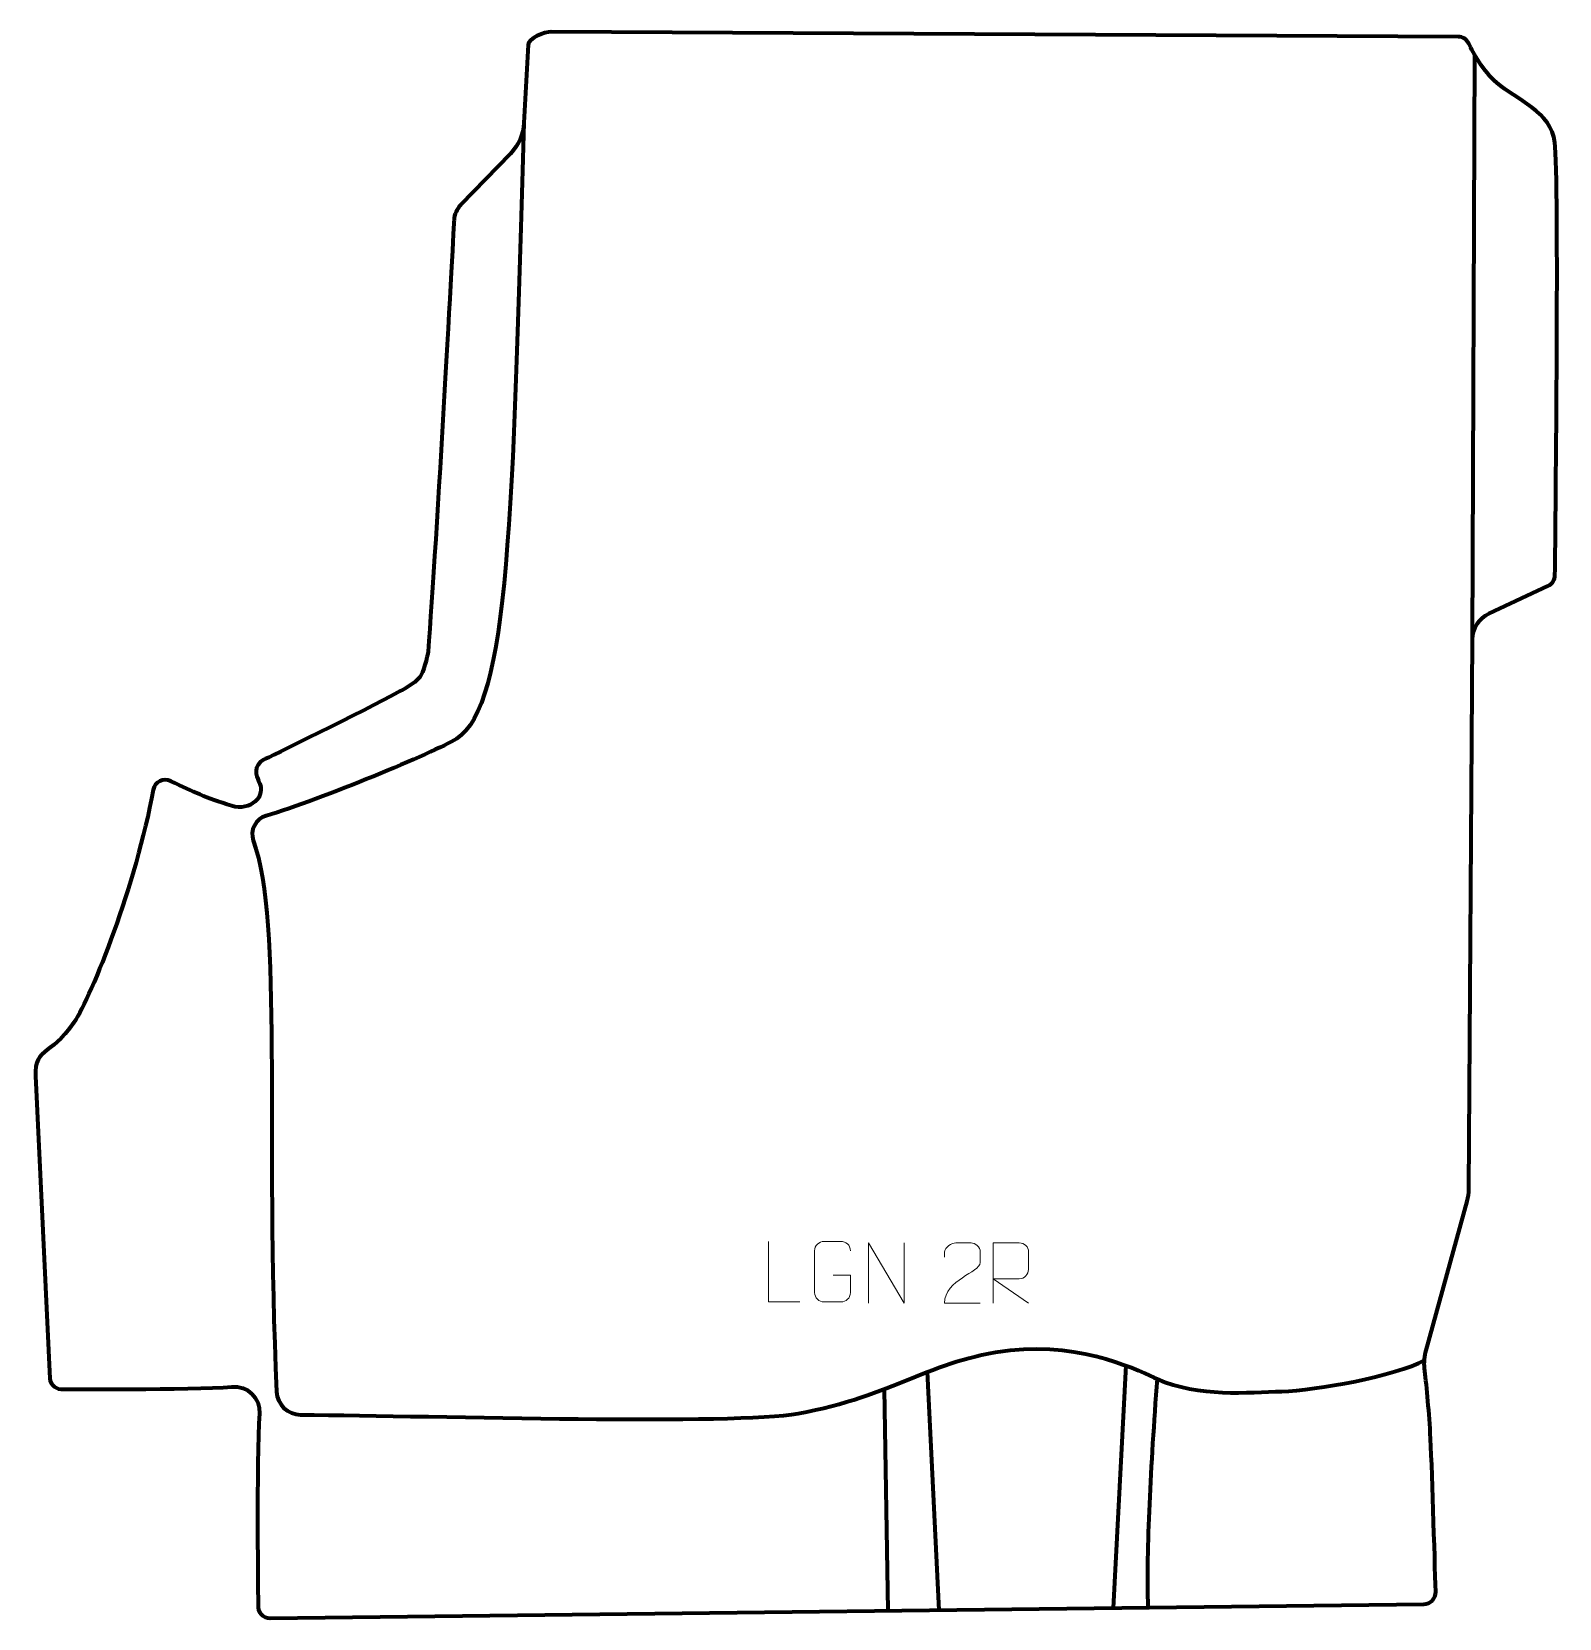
# Model space of a CAD drawing. Header units: millimetres. Extents: x -316 to 315, y -328 to 328.
import ezdxf

# ---------------------------------------------------------------- set-up
doc = ezdxf.new("R2010")
doc.units = ezdxf.units.MM
doc.header["$MEASUREMENT"] = 0
for name, color, linetype in [('layer 1', 7, 'Continuous'), ('layer 2', 7, 'Continuous'), ('layer 3', 7, 'Continuous')]:
    doc.layers.add(name, color=color, linetype=linetype)

msp = doc.modelspace()

# ---------------------------------------------------------------- linework, layer by layer
at = {"layer": 'layer 1', "color": 250, "lineweight": 9}
for points, knots in [([(1.5015, -197.0787), (1.5015, -197.0787), (-11.4476, -197.0787), (-11.4476, -197.0787), (-11.4476, -197.0787), (-11.4476, -197.0787), (-11.4476, -172.1251), (-11.4476, -172.1251)], [0, 0, 0, 0, 0.33333333, 0.33333333, 0.33333333, 0.33333333, 1, 1, 1, 1]), ([(15.2819, -186.0929), (15.2819, -186.0929), (22.45, -186.0929), (22.45, -186.0929), (22.45, -186.0929), (22.45, -186.0929), (22.45, -193.261), (22.45, -193.261), (22.45, -193.261), (22.3103, -195.5844), (20.6331, -197.064), (18.4853, -197.0748), (18.4853, -197.0748), (16.1535, -197.0744), (13.8215, -197.0744), (11.49, -197.0748), (11.49, -197.0748), (9.5651, -197.1802), (7.5929, -195.2957), (7.6041, -193.2784), (7.6041, -193.2784), (7.6045, -187.5083), (7.6045, -181.7386), (7.6041, -175.9693), (7.6041, -175.9693), (7.6083, -173.8312), (9.3551, -172.112), (11.5074, -172.1254), (11.5074, -172.1254), (13.8331, -172.1254), (16.1592, -172.1254), (18.4853, -172.1254), (18.4853, -172.1254), (20.432, -172.09), (22.4234, -173.5815), (22.45, -176.0192)], [0, 0, 0, 0, 0.1, 0.1, 0.1, 0.1, 0.2, 0.2, 0.2, 0.2, 0.3, 0.3, 0.3, 0.3, 0.4, 0.4, 0.4, 0.4, 0.5, 0.5, 0.5, 0.5, 0.6, 0.6, 0.6, 0.6, 0.7, 0.7, 0.7, 0.7, 0.8, 0.8, 0.8, 0.8, 1, 1, 1, 1]), ([(29.9545, -197.5696), (29.9545, -197.5696), (29.9545, -172.6161), (29.9545, -172.6161), (29.9545, -172.6161), (29.9545, -172.6161), (44.6093, -197.5696), (44.6093, -197.5696), (44.6093, -197.5696), (44.6093, -197.5696), (44.6093, -172.6161), (44.6093, -172.6161)], [0, 0, 0, 0, 0.25, 0.25, 0.25, 0.25, 0.5, 0.5, 0.5, 0.5, 1, 1, 1, 1]), ([(76.0941, -197.6663), (71.1797, -197.666), (66.2653, -197.666), (61.3512, -197.6663), (61.3512, -197.6663), (61.3512, -187.734), (76.0022, -185.0928), (76.0941, -180.7825), (76.0941, -180.7825), (76.0938, -179.3584), (76.0938, -177.9347), (76.0941, -176.5114), (76.0941, -176.5114), (76.0772, -174.4343), (73.9544, -172.7095), (72.2834, -172.6922), (72.2834, -172.6922), (70.2102, -172.6926), (68.1373, -172.6926), (66.0649, -172.6922), (66.0649, -172.6922), (64.2428, -172.6757), (61.4181, -174.4678), (61.3512, -176.5614), (61.3512, -176.5614), (61.3512, -176.5614), (61.3512, -178.6162), (61.3512, -178.6162)], [0, 0, 0, 0, 0.125, 0.125, 0.125, 0.125, 0.25, 0.25, 0.25, 0.25, 0.375, 0.375, 0.375, 0.375, 0.5, 0.5, 0.5, 0.5, 0.625, 0.625, 0.625, 0.625, 0.75, 0.75, 0.75, 0.75, 1, 1, 1, 1]), ([(81.3907, -197.6559), (81.3907, -197.6559), (81.3907, -172.7024), (81.3907, -172.7024), (81.3907, -172.7024), (84.9855, -172.7024), (88.581, -172.7024), (92.1762, -172.7024), (92.1762, -172.7024), (94.5015, -172.7401), (96.0588, -174.2301), (96.0547, -176.5965), (96.0547, -176.5965), (96.0543, -178.632), (96.0543, -181.6914), (96.0547, -183.7274), (96.0547, -183.7274), (96.0482, -185.6029), (94.2359, -187.5447), (92.2264, -187.5638), (92.2264, -187.5638), (92.2264, -187.5638), (81.3907, -187.5638), (81.3907, -187.5638), (81.3907, -187.5638), (81.3907, -187.5638), (96.0454, -197.6559), (96.0454, -197.6559)], [0, 0, 0, 0, 0.125, 0.125, 0.125, 0.125, 0.25, 0.25, 0.25, 0.25, 0.375, 0.375, 0.375, 0.375, 0.5, 0.5, 0.5, 0.5, 0.625, 0.625, 0.625, 0.625, 0.75, 0.75, 0.75, 0.75, 1, 1, 1, 1])]:
    msp.add_open_spline(points, degree=3, knots=knots, dxfattribs=at)
at = {"layer": 'layer 2', "color": 230, "lineweight": 200}
msp.add_open_spline([(-152.2016, 71.7727), (-148.6598, 115.7613), (-141.4663, 249.9706), (-141.4663, 249.9706), (-141.4663, 249.9706), (-141.322, 252.3399), (-140.3324, 254.5793), (-138.6758, 256.2861), (-138.6758, 256.2861), (-138.6758, 256.2861), (-118.1367, 277.4485), (-118.1367, 277.4485), (-118.1367, 277.4485), (-114.7821, 280.9043), (-112.7964, 285.452), (-112.5459, 290.2519), (-112.5459, 290.2519), (-112.5459, 290.2519), (-110.8689, 322.3939), (-110.8689, 322.3939), (-110.8689, 322.3939), (-110.7289, 325.0767), (-103.986, 327.8692), (-101.288, 327.8166), (-101.288, 327.8166), (-101.288, 327.8166), (273.6452, 325.8002), (273.6452, 325.8002), (273.6452, 325.8002), (275.5238, 325.7639), (277.2249, 324.6847), (278.0437, 323.0013), (278.0437, 323.0013), (279.9797, 319.0184), (284.073, 311.5759), (289.6338, 306.7315), (289.6338, 306.7315), (297.5339, 299.8495), (312.2561, 294.7131), (313.6629, 282.1281), (313.6629, 282.1281), (315.4762, 265.9), (313.9589, 126.0014), (313.6993, 103.2486), (313.6993, 103.2486), (313.6774, 101.3387), (312.5598, 99.6122), (310.8227, 98.8011), (310.8227, 98.8011), (310.8227, 98.8011), (286.5382, 87.4604), (286.5382, 87.4604), (286.5382, 87.4604), (282.3511, 85.5053), (279.665, 81.3284), (279.6343, 76.724), (279.6343, 76.724), (279.6343, 76.724), (278.1086, -150.3323), (278.1086, -150.3323), (278.1086, -150.3323), (278.0969, -152.0711), (277.8563, -153.8008), (277.3939, -155.4772), (277.3939, -155.4772), (277.3939, -155.4772), (260.3931, -217.0595), (260.3931, -217.0595), (260.3931, -217.0595), (259.7204, -219.4947), (259.5197, -222.0337), (259.8012, -224.5444), (259.8012, -224.5444), (260.4341, -230.1846), (261.5915, -241.2502), (262.1539, -251.3276), (262.1539, -251.3276), (262.8047, -262.9947), (263.9876, -302.7263), (264.3989, -316.8787), (264.3989, -316.8787), (264.4797, -319.6593), (262.2562, -321.964), (259.4622, -321.9982), (259.4622, -321.9982), (259.4622, -321.9982), (-217.4243, -327.8166), (-217.4243, -327.8166), (-217.4243, -327.8166), (-220.4479, -327.8532), (-222.8122, -325.2303), (-222.4492, -322.2416), (-222.4492, -322.2416), (-222.4492, -322.2416), (-223.1957, -262.9386), (-221.9395, -243.224), (-221.9395, -243.224), (-221.5221, -236.6747), (-226.7453, -231.6571), (-233.3151, -232.1782), (-233.3151, -232.1782), (-250.6556, -233.554), (-302.8888, -233.1289), (-302.8888, -233.1289), (-302.8888, -233.1289), (-305.6843, -233.5367), (-308.2635, -231.5583), (-308.581, -228.7629), (-308.581, -228.7629), (-308.581, -228.7629), (-314.2833, -106.6164), (-314.2833, -106.6164), (-314.2833, -106.6164), (-316.0473, -91.0841), (-308.5, -96.4207), (-298.5833, -81.6108), (-298.5833, -81.6108), (-291.1114, -70.4525), (-273.0393, -24.7011), (-265.8109, 14.6065), (-265.8109, 14.6065), (-265.2017, 17.9191), (-261.6026, 19.5482), (-258.549, 18.1011), (-258.549, 18.1011), (-248.7044, 13.436), (-244.5559, 11.3743), (-233.2728, 7.8854), (-233.2728, 7.8854), (-225.9565, 5.6234), (-218.5994, 11.5338), (-222.2439, 18.2472), (-222.2439, 18.2472), (-223.1721, 19.9567), (-224.8716, 24.7206), (-219.8845, 27.0662), (-219.8845, 27.0662), (-219.8845, 27.0662), (-177.8401, 47.5072), (-164.8815, 54.723), (-164.8815, 54.723), (-162.2637, 56.1808), (-158.0032, 58.0184), (-155.4953, 61.2706), (-155.4953, 61.2706), (-154.3636, 62.7382), (-152.3843, 69.5023), (-152.2016, 71.7727)], degree=3, knots=[0, 0, 0, 0, 0.02631579, 0.02631579, 0.02631579, 0.02631579, 0.05263158, 0.05263158, 0.05263158, 0.05263158, 0.07894737, 0.07894737, 0.07894737, 0.07894737, 0.10526316, 0.10526316, 0.10526316, 0.10526316, 0.13157895, 0.13157895, 0.13157895, 0.13157895, 0.15789474, 0.15789474, 0.15789474, 0.15789474, 0.18421053, 0.18421053, 0.18421053, 0.18421053, 0.21052632, 0.21052632, 0.21052632, 0.21052632, 0.23684211, 0.23684211, 0.23684211, 0.23684211, 0.26315789, 0.26315789, 0.26315789, 0.26315789, 0.28947368, 0.28947368, 0.28947368, 0.28947368, 0.31578947, 0.31578947, 0.31578947, 0.31578947, 0.34210526, 0.34210526, 0.34210526, 0.34210526, 0.36842105, 0.36842105, 0.36842105, 0.36842105, 0.39473684, 0.39473684, 0.39473684, 0.39473684, 0.42105263, 0.42105263, 0.42105263, 0.42105263, 0.44736842, 0.44736842, 0.44736842, 0.44736842, 0.47368421, 0.47368421, 0.47368421, 0.47368421, 0.5, 0.5, 0.5, 0.5, 0.52631579, 0.52631579, 0.52631579, 0.52631579, 0.55263158, 0.55263158, 0.55263158, 0.55263158, 0.57894737, 0.57894737, 0.57894737, 0.57894737, 0.60526316, 0.60526316, 0.60526316, 0.60526316, 0.63157895, 0.63157895, 0.63157895, 0.63157895, 0.65789474, 0.65789474, 0.65789474, 0.65789474, 0.68421053, 0.68421053, 0.68421053, 0.68421053, 0.71052632, 0.71052632, 0.71052632, 0.71052632, 0.73684211, 0.73684211, 0.73684211, 0.73684211, 0.76315789, 0.76315789, 0.76315789, 0.76315789, 0.78947368, 0.78947368, 0.78947368, 0.78947368, 0.81578947, 0.81578947, 0.81578947, 0.81578947, 0.84210526, 0.84210526, 0.84210526, 0.84210526, 0.86842105, 0.86842105, 0.86842105, 0.86842105, 0.89473684, 0.89473684, 0.89473684, 0.89473684, 0.92105263, 0.92105263, 0.92105263, 0.92105263, 0.94736842, 0.94736842, 0.94736842, 0.94736842, 1, 1, 1, 1], dxfattribs=at)
at = {"layer": 'layer 3', "color": 142, "lineweight": 200}
for points in [[(279.6342, 76.724), (279.6342, 76.724), (280.5623, 318.2801), (280.5623, 318.2801)], [(54.1589, -226.0552), (54.1589, -226.0552), (58.9633, -324.4442), (58.9633, -324.4442)], [(136.3106, -223.4087), (136.3106, -223.4087), (131.0733, -323.5645), (131.0733, -323.5645)], [(149.187, -228.8802), (146.5525, -265.0925), (144.5829, -299.0188), (145.3953, -323.3897)], [(36.4263, -233.0981), (36.4263, -233.0981), (37.83, -324.7021), (37.83, -324.7021)]]:
    msp.add_open_spline(points, degree=3, dxfattribs=at)
msp.add_open_spline([(-112.546, 290.2517), (-117.3512, 128.9102), (-118.5464, 49.4234), (-140.45, 35.6876), (-140.45, 35.6876), (-149.7486, 29.8569), (-196.4193, 10.5518), (-219.1523, 3.8307), (-219.1523, 3.8307), (-223.526, 2.5378), (-225.9496, -2.1471), (-224.4309, -6.4475), (-224.4309, -6.4475), (-212.1648, -41.1756), (-219.7143, -126.7927), (-214.8283, -234.2139), (-214.8283, -234.2139), (-214.5867, -239.5267), (-210.2277, -243.7212), (-204.9093, -243.7611), (-204.9093, -243.7611), (-146.902, -244.1932), (-25.4092, -247.9923), (0.7836, -243.2238), (0.7836, -243.2238), (40.726, -235.9527), (55.1377, -220.9095), (88.4713, -217.077), (88.4713, -217.077), (118.7905, -213.5912), (143.2577, -226.2372), (149.1869, -228.8802), (149.1869, -228.8802), (166.4966, -236.5969), (186.8659, -234.4587), (200.8109, -234.06), (200.8109, -234.06), (214.7563, -233.6618), (247.8249, -227.7838), (259.7139, -221.1516)], degree=3, knots=[0, 0, 0, 0, 0.09090909, 0.09090909, 0.09090909, 0.09090909, 0.18181818, 0.18181818, 0.18181818, 0.18181818, 0.27272727, 0.27272727, 0.27272727, 0.27272727, 0.36363636, 0.36363636, 0.36363636, 0.36363636, 0.45454545, 0.45454545, 0.45454545, 0.45454545, 0.54545455, 0.54545455, 0.54545455, 0.54545455, 0.63636364, 0.63636364, 0.63636364, 0.63636364, 0.72727273, 0.72727273, 0.72727273, 0.72727273, 0.81818182, 0.81818182, 0.81818182, 0.81818182, 1, 1, 1, 1], dxfattribs=at)

doc.saveas('drawing.dxf')
